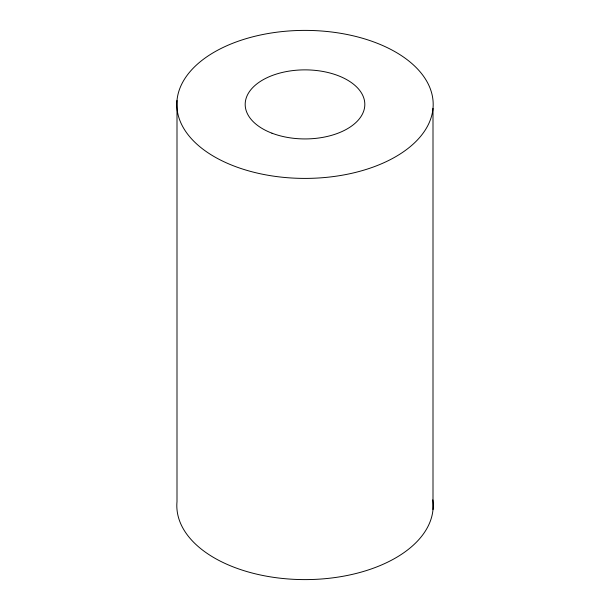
<?xml version="1.0" encoding="UTF-8"?>
<svg xmlns="http://www.w3.org/2000/svg" width="610" height="610" viewBox="0 0 610 610"><rect width="100%" height="100%" fill="white"/><g stroke="black" fill="none" stroke-linecap="round" stroke-linejoin="round"><path stroke-width="0.91" d="M433.001 108.351A128.184 74.008 0 0 1 235.071 166.423A128.184 74.008 0 0 1 246.928 38.422A128.184 74.008 0 0 1 433.001 108.351L433.001 509.556M176.999 100.444L176.999 501.649A128.184 74.008 0 0 0 306.54 579.599A128.184 74.008 0 0 0 432.795 499.872M271.938 133.178A59.818 34.534 0 0 0 364.704 106.536A59.818 34.534 0 0 0 278.358 73.482A59.818 34.534 0 0 0 271.938 133.178"/></g></svg>
